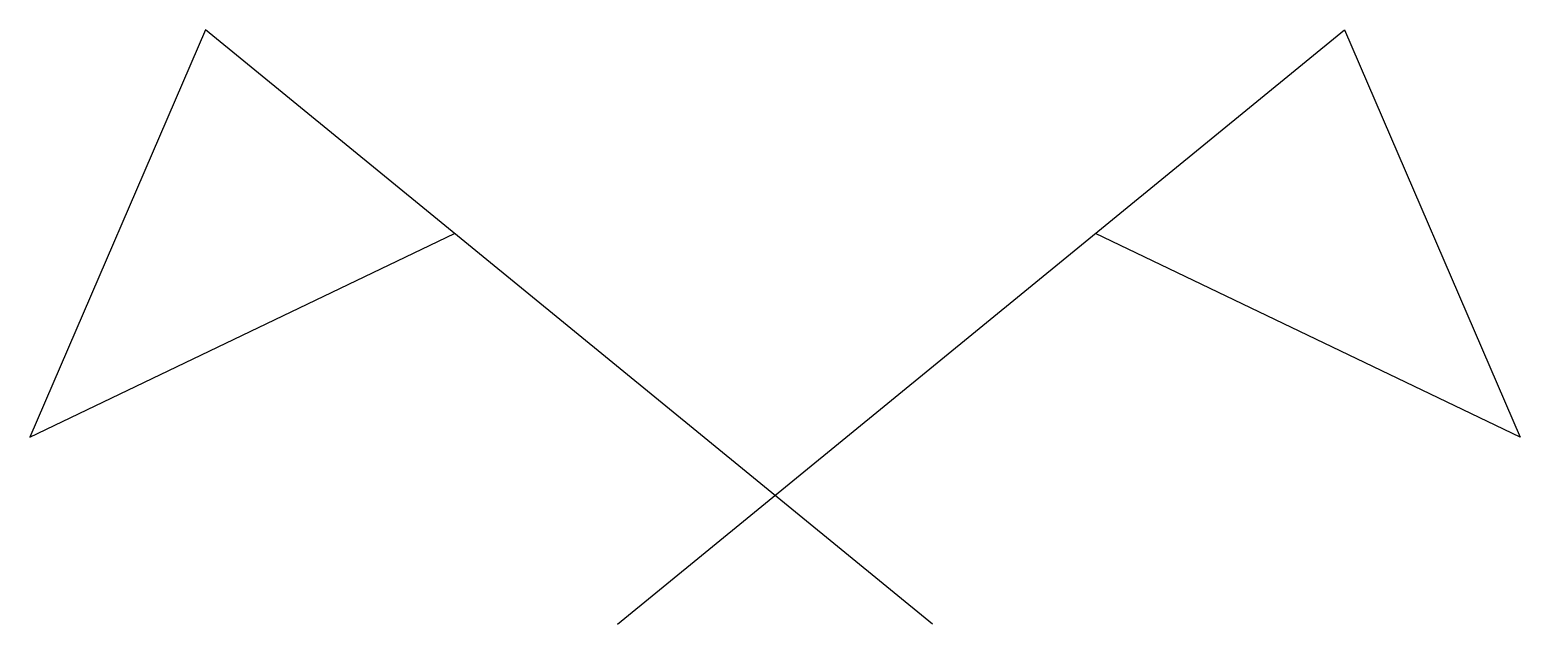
# Model space of a CAD drawing. Extents: x 34689.14 to 34696.97, y 9092.67 to 9095.79.
import ezdxf

# ---------------------------------------------------------------- set-up
doc = ezdxf.new("R2010")
doc.units = 0
doc.header["$LTSCALE"] = 4
doc.header["$MEASUREMENT"] = 0
doc.layers.add('1', color=1, linetype='CONTINUOUS')

msp = doc.modelspace()

# ---------------------------------------------------------------- linework, layer by layer
at = {"layer": '1'}
for points in [[(34693.883, 9092.6662), (34690.0634, 9095.7899), (34689.1395, 9093.6498), (34691.372, 9094.7198)], [(34692.2277, 9092.6662), (34696.0473, 9095.7899), (34696.9712, 9093.6498), (34694.7388, 9094.7198)]]:
    msp.add_lwpolyline(points, dxfattribs=at)

doc.saveas('drawing.dxf')
